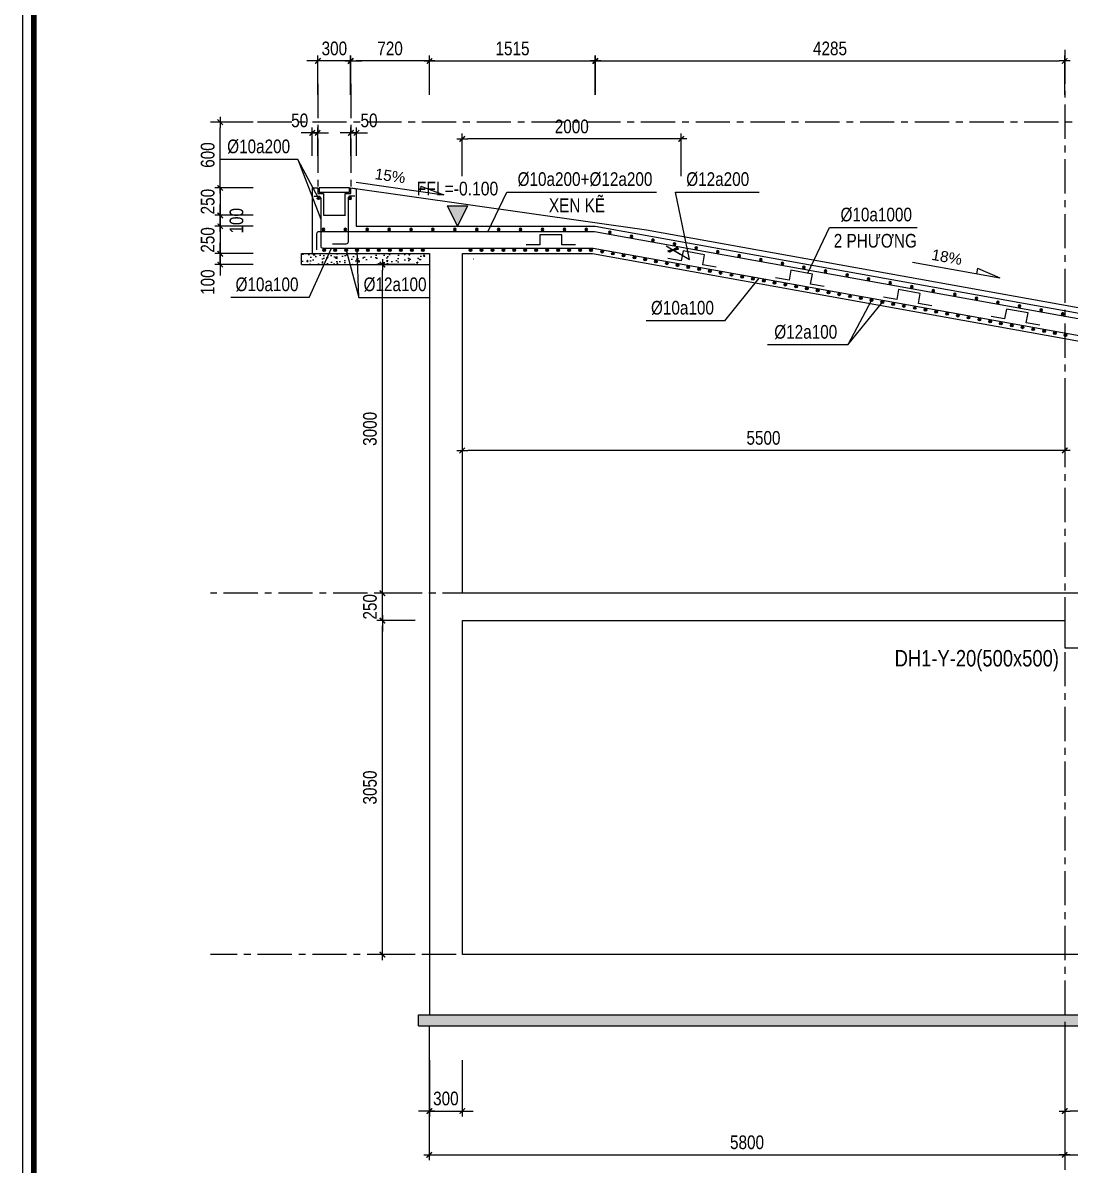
# Model space of a CAD drawing. Header units: millimetres. Extents: x 0 to 168200, y 0 to 59400.
# Drawn here: x 1500 to 20623, y 10943 to 31804 of the extents above; entities that cross this region are included whole.
import ezdxf
from ezdxf.enums import TextEntityAlignment as Align

# ---------------------------------------------------------------- set-up
doc = ezdxf.new("R2010")
doc.units = ezdxf.units.MM
doc.header["$LTSCALE"] = 100
doc.header["$PDSIZE"] = 5
doc.linetypes.add('$0$CENTER', pattern=[2, 1.25, -0.25, 0.25, -0.25])
for name, color, linetype in [('$0$12PM. GRID', 8, '$0$CENTER'), ('01PM. TEXT A', 3, 'Continuous'), ('02PM. TEXT B', 4, 'Continuous'), ('04PM. THIN', 7, 'Continuous'), ('05PM. FRAME', 4, 'Continuous'), ('07PM. WACO', 6, 'Continuous'), ('11PM. DIM', 2, 'Continuous'), ('13PM. HATCH', 8, 'Continuous'), ('6', 6, 'Continuous'), ('CHU_B', 4, 'Continuous')]:
    doc.layers.add(name, color=color, linetype=linetype)
doc.styles.add('[PMDC2013]STYLE', font='arial.ttf', dxfattribs={"width": 0.8})
doc.styles.add('A8-Chi tiet ramp doc$0$Arial_C', font='arial.ttf')
doc.styles.add('A8-Chi tiet ramp doc$0$CHI TIET RAMP DOC$0$VNI-HelveC', font='VHELVCN_0.TTF')
doc.dimstyles.new('50', dxfattribs={"dimscale": 0, "dimtxt": 250, "dimasz": 100, "dimexe": 100, "dimexo": 0, "dimgap": 100, "dimtad": 1, "dimdec": 0, "dimlfac": 0.5, "dimzin": 12, "dimdsep": 46, "dimtxsty": '[PMDC2013]STYLE', "dimblk": 'TICK', "dimcen": -100, "dimclrd": 2, "dimclre": 2, "dimclrt": 4, "dimadec": 0, "dimazin": 3, "dimtfac": 1, "dimtdec": 0, "dimtix": 1, "dimtmove": 2, "dimatfit": 3, "dimldrblk": 'TICK', "dimfxl": 1, "dimtolj": 1, "dimlwd": -1, "dimlwe": -1, "dimarcsym": 0})

# ---------------------------------------------------------------- blocks, each defined once
blk = doc.blocks.new('CHG_XX_Khung ten')
blk.add_lwpolyline([(15, 579), (826, 579), (826, 15), (15, 15)], close=True)
at = {"color": 4, "linetype": 'Continuous', "const_width": 1}
blk.add_lwpolyline([(17, 577), (824, 577), (824, 17), (17, 17)], close=True, dxfattribs=at)
blk = doc.blocks.new('A8-Chi tiet ramp doc$0$CHI TIET RAMP DOC$0$Text ES3')
at = {"linetype": 'ByBlock', "lineweight": -2}
blk.add_hatch(color=0, dxfattribs=at).paths.add_polyline_path([(1.5, 3), (-1.5, 3), (0, 0)])
at = {"color": 0, "linetype": 'ByBlock', "lineweight": -2}
for p, q in [((-1.5, 3), (1.5, 3)), ((-1.5, 3), (0, 0)), ((0, 0), (1.5, 3))]:
    blk.add_line(p, q, dxfattribs=at)
at = {"color": 0, "linetype": 'ByBlock', "lineweight": -2, "style": 'A8-Chi tiet ramp doc$0$CHI TIET RAMP DOC$0$VNI-HelveC'}
for tag, p in [('TEXT1', (0, 12.5)), ('TEXT2', (0, 9)), ('TEXT3', (0, 5.5))]:
    blk.add_attdef(tag, text='', height=2, dxfattribs=at).set_placement(p, align=Align.MIDDLE_CENTER)
blk = doc.blocks.new('TICK')
at = {"color": 0, "linetype": 'ByBlock'}
blk.add_line((1, 0), (-1, 0), dxfattribs=at)
at = {"color": 7, "linetype": 'ByBlock', "const_width": 0.25}
blk.add_lwpolyline([(-0.5, -0.5), (0.5, 0.5)], dxfattribs=at)
blk = doc.blocks.new('*D278')
at = {"layer": '11PM. DIM', "color": 2, "transparency": 16777216}
for p, q in [((8922, 13489), (8922, 11031)), ((20523, 13489), (20523, 11031)), ((9022, 11131), (20423, 11131))]:
    blk.add_line(p, q, dxfattribs=at)
at = {"layer": 'Defpoints', "color": 0, "transparency": 16777216}
for p in [(8922, 13489), (20523, 13489), (20523, 11131)]:
    blk.add_point(p, dxfattribs=at)
at = {"layer": '11PM. DIM', "color": 2, "transparency": 16777216, "xscale": 100, "yscale": 100, "zscale": 100, "rotation": 180}
blk.add_blockref('TICK', (8922, 11131), dxfattribs=at)
at = {"layer": '11PM. DIM', "color": 2, "transparency": 16777216, "xscale": 100, "yscale": 100, "zscale": 100}
blk.add_blockref('TICK', (20523, 11131), dxfattribs=at)
at = {"layer": '11PM. DIM', "color": 4, "transparency": 16777216, "insert": (14723, 11359), "char_height": 250, "attachment_point": 5, "style": '[PMDC2013]STYLE'}
blk.add_mtext('\\A1;5800', dxfattribs=at)
blk = doc.blocks.new('*D279')
at = {"layer": '11PM. DIM', "color": 2, "transparency": 16777216}
for p, q in [((20523, 13489), (20523, 11031)), ((33323, 13489), (33323, 11031)), ((20623, 11131), (33223, 11131))]:
    blk.add_line(p, q, dxfattribs=at)
at = {"layer": 'Defpoints', "color": 0, "transparency": 16777216}
for p in [(20523, 13489), (33323, 13489), (33323, 11131)]:
    blk.add_point(p, dxfattribs=at)
at = {"layer": '11PM. DIM', "color": 2, "transparency": 16777216, "xscale": 100, "yscale": 100, "zscale": 100, "rotation": 180}
blk.add_blockref('TICK', (20523, 11131), dxfattribs=at)
at = {"layer": '11PM. DIM', "color": 2, "transparency": 16777216, "xscale": 100, "yscale": 100, "zscale": 100}
blk.add_blockref('TICK', (33323, 11131), dxfattribs=at)
at = {"layer": '11PM. DIM', "color": 4, "transparency": 16777216, "insert": (26923, 11359), "char_height": 250, "attachment_point": 5, "style": '[PMDC2013]STYLE'}
blk.add_mtext('\\A1;6400', dxfattribs=at)
blk = doc.blocks.new('A8-Chi tiet ramp doc$0$HTT-Slope')
at = {"color": 251}
for p, q in [((2.74, 0), (18.91, 0)), ((14.57, 1), (18.91, 0)), ((14.57, 1), (14.57, 0))]:
    blk.add_line(p, q, dxfattribs=at)
at = {"color": 0, "linetype": 'ByBlock', "lineweight": -2, "style": 'A8-Chi tiet ramp doc$0$Arial_C'}
blk.add_attdef('SLOPE', text='', height=2, dxfattribs=at).set_placement((8.74, 2.05), align=Align.MIDDLE_CENTER)
blk = doc.blocks.new('*D281')
at = {"layer": '11PM. DIM', "color": 2, "transparency": 16777216}
for p, q in [((7484, 30490), (7484, 31207)), ((8825, 31107), (7584, 31107)), ((8925, 30490), (8925, 31207))]:
    blk.add_line(p, q, dxfattribs=at)
at = {"layer": 'Defpoints', "color": 0, "transparency": 16777216}
for p in [(7484, 31107), (7484, 30490), (8925, 30490)]:
    blk.add_point(p, dxfattribs=at)
at = {"layer": '11PM. DIM', "color": 2, "transparency": 16777216, "xscale": 100, "yscale": 100, "zscale": 100, "rotation": 180}
blk.add_blockref('TICK', (7484, 31107), dxfattribs=at)
at = {"layer": '11PM. DIM', "color": 2, "transparency": 16777216, "xscale": 100, "yscale": 100, "zscale": 100}
blk.add_blockref('TICK', (8925, 31107), dxfattribs=at)
at = {"layer": '11PM. DIM', "color": 4, "transparency": 16777216, "insert": (8205, 31335), "char_height": 250, "attachment_point": 5, "style": '[PMDC2013]STYLE'}
blk.add_mtext('\\A1;720', dxfattribs=at)
blk = doc.blocks.new('*D282')
at = {"layer": '11PM. DIM', "color": 2, "transparency": 16777216}
for p, q in [((6788, 31107), (6688, 31107)), ((6888, 30490), (6888, 31207)), ((7488, 31107), (6888, 31107)), ((7488, 30490), (7488, 31207)), ((7588, 31107), (7688, 31107))]:
    blk.add_line(p, q, dxfattribs=at)
at = {"layer": 'Defpoints', "color": 0, "transparency": 16777216}
for p in [(6888, 31107), (6888, 30490), (7488, 30490)]:
    blk.add_point(p, dxfattribs=at)
at = {"layer": '11PM. DIM', "color": 2, "transparency": 16777216, "xscale": 100, "yscale": 100, "zscale": 100}
blk.add_blockref('TICK', (6888, 31107), dxfattribs=at)
at = {"layer": '11PM. DIM', "color": 2, "transparency": 16777216, "xscale": 100, "yscale": 100, "zscale": 100, "rotation": 180}
blk.add_blockref('TICK', (7488, 31107), dxfattribs=at)
at = {"layer": '11PM. DIM', "color": 4, "transparency": 16777216, "insert": (7188, 31335), "char_height": 250, "attachment_point": 5, "style": '[PMDC2013]STYLE'}
blk.add_mtext('\\A1;300', dxfattribs=at)
blk = doc.blocks.new('*D283')
at = {"layer": '11PM. DIM', "color": 2, "transparency": 16777216}
for p, q in [((9523, 24837), (9523, 23895)), ((20523, 24738), (20523, 23895)), ((20423, 23995), (9623, 23995))]:
    blk.add_line(p, q, dxfattribs=at)
at = {"layer": 'Defpoints', "color": 0, "transparency": 16777216}
for p in [(9523, 24837), (20523, 24738), (9523, 23995)]:
    blk.add_point(p, dxfattribs=at)
at = {"layer": '11PM. DIM', "color": 2, "transparency": 16777216, "xscale": 100, "yscale": 100, "zscale": 100, "rotation": 180}
blk.add_blockref('TICK', (9523, 23995), dxfattribs=at)
at = {"layer": '11PM. DIM', "color": 2, "transparency": 16777216, "xscale": 100, "yscale": 100, "zscale": 100}
blk.add_blockref('TICK', (20523, 23995), dxfattribs=at)
at = {"layer": '11PM. DIM', "color": 4, "transparency": 16777216, "insert": (15023, 24223), "char_height": 250, "attachment_point": 5, "style": '[PMDC2013]STYLE'}
blk.add_mtext('\\A1;5500', dxfattribs=at)
blk = doc.blocks.new('*D291')
at = {"layer": '11PM. DIM', "color": 2, "transparency": 16777216}
for p, q in [((8665, 20889), (7965, 20889)), ((8065, 14889), (8065, 20789)), ((8665, 14789), (7965, 14789))]:
    blk.add_line(p, q, dxfattribs=at)
at = {"layer": 'Defpoints', "color": 0, "transparency": 16777216}
for p in [(8065, 20889), (8665, 20889), (8665, 14789)]:
    blk.add_point(p, dxfattribs=at)
at = {"layer": '11PM. DIM', "color": 2, "transparency": 16777216, "xscale": 100, "yscale": 100, "zscale": 100}
for p, rotation in [((8065, 20889), 90), ((8065, 14789), 270)]:
    blk.add_blockref('TICK', p, dxfattribs=dict(at, rotation=rotation))
at = {"layer": '11PM. DIM', "color": 4, "transparency": 16777216, "insert": (7838, 17839), "char_height": 250, "attachment_point": 5, "rotation": 90, "style": '[PMDC2013]STYLE'}
blk.add_mtext('\\A1;3050', dxfattribs=at)
blk = doc.blocks.new('*D292')
at = {"layer": '11PM. DIM', "color": 2, "transparency": 16777216}
for p, q in [((8065, 21489), (8065, 21589)), ((8665, 21389), (7965, 21389)), ((8065, 20889), (8065, 21389)), ((8665, 20889), (7965, 20889)), ((8065, 20789), (8065, 20689))]:
    blk.add_line(p, q, dxfattribs=at)
at = {"layer": 'Defpoints', "color": 0, "transparency": 16777216}
for p in [(8065, 21389), (8665, 21389), (8665, 20889)]:
    blk.add_point(p, dxfattribs=at)
at = {"layer": '11PM. DIM', "color": 2, "transparency": 16777216, "xscale": 100, "yscale": 100, "zscale": 100}
for p, rotation in [((8065, 21389), 270), ((8065, 20889), 90)]:
    blk.add_blockref('TICK', p, dxfattribs=dict(at, rotation=rotation))
at = {"layer": '11PM. DIM', "color": 4, "transparency": 16777216, "insert": (7838, 21139), "char_height": 250, "attachment_point": 5, "rotation": 90, "style": '[PMDC2013]STYLE'}
blk.add_mtext('\\A1;250', dxfattribs=at)
blk = doc.blocks.new('*D293')
at = {"layer": '11PM. DIM', "color": 2, "transparency": 16777216}
for p, q in [((8665, 27389), (7965, 27389)), ((8065, 21489), (8065, 27289)), ((8665, 21389), (7965, 21389))]:
    blk.add_line(p, q, dxfattribs=at)
at = {"layer": 'Defpoints', "color": 0, "transparency": 16777216}
for p in [(8065, 27389), (8665, 27389), (8665, 21389)]:
    blk.add_point(p, dxfattribs=at)
at = {"layer": '11PM. DIM', "color": 2, "transparency": 16777216, "xscale": 100, "yscale": 100, "zscale": 100}
for p, rotation in [((8065, 27389), 90), ((8065, 21389), 270)]:
    blk.add_blockref('TICK', p, dxfattribs=dict(at, rotation=rotation))
at = {"layer": '11PM. DIM', "color": 4, "transparency": 16777216, "insert": (7838, 24389), "char_height": 250, "attachment_point": 5, "rotation": 90, "style": '[PMDC2013]STYLE'}
blk.add_mtext('\\A1;3000', dxfattribs=at)
blk = doc.blocks.new('*D298')
at = {"layer": '11PM. DIM', "color": 2, "transparency": 16777216}
for p, q in [((20524, 13489), (20524, 11831)), ((21523, 13489), (21523, 11831)), ((21423, 11931), (20624, 11931))]:
    blk.add_line(p, q, dxfattribs=at)
at = {"layer": 'Defpoints', "color": 0, "transparency": 16777216}
for p in [(20524, 13489), (21523, 13489), (20524, 11931)]:
    blk.add_point(p, dxfattribs=at)
at = {"layer": '11PM. DIM', "color": 2, "transparency": 16777216, "xscale": 100, "yscale": 100, "zscale": 100, "rotation": 180}
blk.add_blockref('TICK', (20524, 11931), dxfattribs=at)
at = {"layer": '11PM. DIM', "color": 2, "transparency": 16777216, "xscale": 100, "yscale": 100, "zscale": 100}
blk.add_blockref('TICK', (21523, 11931), dxfattribs=at)
at = {"layer": '11PM. DIM', "color": 4, "transparency": 16777216, "insert": (21023, 12159), "char_height": 250, "attachment_point": 5, "style": '[PMDC2013]STYLE'}
blk.add_mtext('\\A1;500', dxfattribs=at)
blk = doc.blocks.new('*D299')
at = {"layer": '11PM. DIM', "color": 2, "transparency": 16777216}
for p, q in [((8924, 12862), (8924, 11831)), ((9524, 12862), (9524, 11831)), ((8824, 11931), (8724, 11931)), ((8924, 11931), (9524, 11931)), ((9624, 11931), (9724, 11931))]:
    blk.add_line(p, q, dxfattribs=at)
at = {"layer": 'Defpoints', "color": 0, "transparency": 16777216}
for p in [(8924, 12862), (9524, 12862), (9524, 11931)]:
    blk.add_point(p, dxfattribs=at)
at = {"layer": '11PM. DIM', "color": 2, "transparency": 16777216, "xscale": 100, "yscale": 100, "zscale": 100}
blk.add_blockref('TICK', (8924, 11931), dxfattribs=at)
at = {"layer": '11PM. DIM', "color": 2, "transparency": 16777216, "xscale": 100, "yscale": 100, "zscale": 100, "rotation": 180}
blk.add_blockref('TICK', (9524, 11931), dxfattribs=at)
at = {"layer": '11PM. DIM', "color": 4, "transparency": 16777216, "insert": (9224, 12159), "char_height": 250, "attachment_point": 5, "style": '[PMDC2013]STYLE'}
blk.add_mtext('\\A1;300', dxfattribs=at)
blk = doc.blocks.new('CHAM THEP')
at = {"layer": '04PM. THIN'}
h = blk.add_hatch(color=256, dxfattribs=at)
edge = h.paths.add_edge_path()
edge.add_arc((0, 0), 12.3, 0, 360)
blk.add_circle((0, 0), 12.3, dxfattribs=at)
blk = doc.blocks.new('*U116')
for p in [(0, 0), (100, 0), (200, 0), (300, 0), (400, 0), (500, 0), (600, 0), (700, 0), (800, 0), (900, 0), (1000, 0), (1100, 0), (1200, 0), (1300, 0), (1400, 0), (1500, 0), (1600, 0), (1700, 0), (1800, 0), (1900, 0), (2000, 0), (2100, 0), (2200, 0), (2300, 0), (2400, 0), (2500, 0), (2600, 0), (2700, 0), (2800, 0), (2900, 0), (3000, 0), (3100, 0), (3200, 0), (3300, 0), (3400, 0), (3500, 0), (3600, 0), (3700, 0), (3800, 0), (3900, 0), (4000, 0), (4100, 0), (4200, 0), (4300, 0)]:
    blk.add_blockref('CHAM THEP', p)
blk = doc.blocks.new('*U117')
for p in [(0, 0), (200, 0), (400, 0), (600, 0), (800, 0), (1000, 0), (1200, 0), (1400, 0), (1600, 0), (1800, 0), (2000, 0), (2200, 0), (2400, 0), (2600, 0), (2800, 0), (3000, 0), (3200, 0), (3400, 0), (3600, 0), (3800, 0), (4000, 0), (4200, 0)]:
    blk.add_blockref('CHAM THEP', p)
blk = doc.blocks.new('*U44')
at = {"layer": '6'}
blk.add_lwpolyline([(1150, 0), (900, 0), (900, 184), (500, 184), (500, 0), (250, 0)], dxfattribs=at)
blk = doc.blocks.new('*U119')
for p in [(0, 0), (100, 0), (200, 0), (300, 0), (400, 0), (500, 0), (600, 0), (700, 0), (800, 0), (900, 0)]:
    blk.add_blockref('CHAM THEP', p)
blk = doc.blocks.new('*U120')
for p in [(0, 0), (200, 0), (400, 0), (600, 0), (800, 0), (1000, 0), (1200, 0), (1400, 0), (1600, 0), (1800, 0), (2000, 0), (2200, 0), (2400, 0)]:
    blk.add_blockref('CHAM THEP', p)
blk = doc.blocks.new('*U48')
blk.add_blockref('CHAM THEP', (0, 0))
blk = doc.blocks.new('*D302')
at = {"layer": '11PM. DIM', "color": 2, "transparency": 16777216}
for p, q in [((5104, 28389), (5104, 28489)), ((5704, 28289), (5004, 28289)), ((5104, 28089), (5104, 28289)), ((5704, 28089), (5004, 28089)), ((5104, 27989), (5104, 27889))]:
    blk.add_line(p, q, dxfattribs=at)
at = {"layer": 'Defpoints', "color": 0, "transparency": 16777216}
for p in [(5104, 28289), (5704, 28289), (5704, 28089)]:
    blk.add_point(p, dxfattribs=at)
at = {"layer": '11PM. DIM', "color": 2, "transparency": 16777216, "xscale": 100, "yscale": 100, "zscale": 100}
for p, rotation in [((5104, 28289), 270), ((5104, 28089), 90)]:
    blk.add_blockref('TICK', p, dxfattribs=dict(at, rotation=rotation))
at = {"layer": '11PM. DIM', "color": 4, "transparency": 16777216, "insert": (5402, 28189), "char_height": 250, "attachment_point": 5, "rotation": 90, "style": '[PMDC2013]STYLE'}
blk.add_mtext('\\A1;100', dxfattribs=at)
blk = doc.blocks.new('*D303')
at = {"layer": '11PM. DIM', "color": 2, "transparency": 16777216}
for p, q in [((5704, 28789), (5004, 28789)), ((5104, 28889), (5104, 28989)), ((5104, 28789), (5104, 28289)), ((5704, 28289), (5004, 28289)), ((5104, 28189), (5104, 28089))]:
    blk.add_line(p, q, dxfattribs=at)
at = {"layer": 'Defpoints', "color": 0, "transparency": 16777216}
for p in [(5704, 28789), (5104, 28289), (5704, 28289)]:
    blk.add_point(p, dxfattribs=at)
at = {"layer": '11PM. DIM', "color": 2, "transparency": 16777216, "xscale": 100, "yscale": 100, "zscale": 100}
for p, rotation in [((5104, 28789), 270), ((5104, 28289), 90)]:
    blk.add_blockref('TICK', p, dxfattribs=dict(at, rotation=rotation))
at = {"layer": '11PM. DIM', "color": 4, "transparency": 16777216, "insert": (4876, 28539), "char_height": 250, "attachment_point": 5, "rotation": 90, "style": '[PMDC2013]STYLE'}
blk.add_mtext('\\A1;250', dxfattribs=at)
blk = doc.blocks.new('*D304')
at = {"layer": '11PM. DIM', "color": 2, "transparency": 16777216}
for p, q in [((6784, 29376), (6784, 29894)), ((6884, 29376), (6884, 29894)), ((6684, 29794), (6584, 29794)), ((6884, 29794), (6784, 29794)), ((6984, 29794), (7084, 29794))]:
    blk.add_line(p, q, dxfattribs=at)
at = {"layer": 'Defpoints', "color": 0, "transparency": 16777216}
for p in [(6784, 29794), (6784, 29376), (6884, 29376)]:
    blk.add_point(p, dxfattribs=at)
at = {"layer": '11PM. DIM', "color": 2, "transparency": 16777216, "xscale": 100, "yscale": 100, "zscale": 100}
blk.add_blockref('TICK', (6784, 29794), dxfattribs=at)
at = {"layer": '11PM. DIM', "color": 2, "transparency": 16777216, "xscale": 100, "yscale": 100, "zscale": 100, "rotation": 180}
blk.add_blockref('TICK', (6884, 29794), dxfattribs=at)
at = {"layer": '11PM. DIM', "color": 4, "transparency": 16777216, "insert": (6555, 30021), "char_height": 250, "attachment_point": 5, "style": '[PMDC2013]STYLE'}
blk.add_mtext('\\A1;50', dxfattribs=at)
blk = doc.blocks.new('*D305')
at = {"layer": '11PM. DIM', "color": 2, "transparency": 16777216}
for p, q in [((9523, 29004), (9523, 29783)), ((13423, 29683), (9623, 29683)), ((13523, 29004), (13523, 29783))]:
    blk.add_line(p, q, dxfattribs=at)
at = {"layer": 'Defpoints', "color": 0, "transparency": 16777216}
for p in [(9523, 29683), (9523, 29004), (13523, 29004)]:
    blk.add_point(p, dxfattribs=at)
at = {"layer": '11PM. DIM', "color": 2, "transparency": 16777216, "xscale": 100, "yscale": 100, "zscale": 100, "rotation": 180}
blk.add_blockref('TICK', (9523, 29683), dxfattribs=at)
at = {"layer": '11PM. DIM', "color": 2, "transparency": 16777216, "xscale": 100, "yscale": 100, "zscale": 100}
blk.add_blockref('TICK', (13523, 29683), dxfattribs=at)
at = {"layer": '11PM. DIM', "color": 4, "transparency": 16777216, "insert": (11523, 29910), "char_height": 250, "attachment_point": 5, "style": '[PMDC2013]STYLE'}
blk.add_mtext('\\A1;2000', dxfattribs=at)
blk = doc.blocks.new('*U121')
for p in [(0, 0), (100, 0), (200, 0), (300, 0), (400, 0), (500, 0), (600, 0), (700, 0), (800, 0), (900, 0), (1000, 0), (1100, 0)]:
    blk.add_blockref('CHAM THEP', p)
blk = doc.blocks.new('*D309')
at = {"layer": '11PM. DIM', "color": 2, "transparency": 16777216}
for p, q in [((7491, 29376), (7491, 29894)), ((7591, 29376), (7591, 29894)), ((7391, 29794), (7291, 29794)), ((7491, 29794), (7591, 29794)), ((7691, 29794), (7791, 29794))]:
    blk.add_line(p, q, dxfattribs=at)
at = {"layer": 'Defpoints', "color": 0, "transparency": 16777216}
for p in [(7591, 29794), (7491, 29376), (7591, 29376)]:
    blk.add_point(p, dxfattribs=at)
at = {"layer": '11PM. DIM', "color": 2, "transparency": 16777216, "xscale": 100, "yscale": 100, "zscale": 100}
blk.add_blockref('TICK', (7491, 29794), dxfattribs=at)
at = {"layer": '11PM. DIM', "color": 2, "transparency": 16777216, "xscale": 100, "yscale": 100, "zscale": 100, "rotation": 180}
blk.add_blockref('TICK', (7591, 29794), dxfattribs=at)
at = {"layer": '11PM. DIM', "color": 4, "transparency": 16777216, "insert": (7821, 30021), "char_height": 250, "attachment_point": 5, "style": '[PMDC2013]STYLE'}
blk.add_mtext('\\A1;50', dxfattribs=at)
blk = doc.blocks.new('*D310')
at = {"layer": '11PM. DIM', "color": 2, "transparency": 16777216}
for p, q in [((5104, 28189), (5104, 28289)), ((5704, 28089), (5004, 28089)), ((5104, 28089), (5104, 27589)), ((5704, 27589), (5004, 27589)), ((5104, 27489), (5104, 27389))]:
    blk.add_line(p, q, dxfattribs=at)
at = {"layer": 'Defpoints', "color": 0, "transparency": 16777216}
for p in [(5704, 28089), (5104, 27589), (5704, 27589)]:
    blk.add_point(p, dxfattribs=at)
at = {"layer": '11PM. DIM', "color": 2, "transparency": 16777216, "xscale": 100, "yscale": 100, "zscale": 100}
for p, rotation in [((5104, 28089), 270), ((5104, 27589), 90)]:
    blk.add_blockref('TICK', p, dxfattribs=dict(at, rotation=rotation))
at = {"layer": '11PM. DIM', "color": 4, "transparency": 16777216, "insert": (4876, 27839), "char_height": 250, "attachment_point": 5, "rotation": 90, "style": '[PMDC2013]STYLE'}
blk.add_mtext('\\A1;250', dxfattribs=at)
blk = doc.blocks.new('*D311')
at = {"layer": '11PM. DIM', "color": 2, "transparency": 16777216}
for p, q in [((5104, 27689), (5104, 27789)), ((5704, 27589), (5004, 27589)), ((5104, 27389), (5104, 27589)), ((5704, 27389), (5004, 27389)), ((5104, 27289), (5104, 27189))]:
    blk.add_line(p, q, dxfattribs=at)
at = {"layer": 'Defpoints', "color": 0, "transparency": 16777216}
for p in [(5104, 27589), (5704, 27589), (5704, 27389)]:
    blk.add_point(p, dxfattribs=at)
at = {"layer": '11PM. DIM', "color": 2, "transparency": 16777216, "xscale": 100, "yscale": 100, "zscale": 100}
for p, rotation in [((5104, 27589), 270), ((5104, 27389), 90)]:
    blk.add_blockref('TICK', p, dxfattribs=dict(at, rotation=rotation))
at = {"layer": '11PM. DIM', "color": 4, "transparency": 16777216, "insert": (4876, 27068), "char_height": 250, "attachment_point": 5, "rotation": 90, "style": '[PMDC2013]STYLE'}
blk.add_mtext('\\A1;100', dxfattribs=at)
blk = doc.blocks.new('*D312')
at = {"layer": '11PM. DIM', "color": 2, "transparency": 16777216}
for p, q in [((5704, 29989), (5004, 29989)), ((5104, 28889), (5104, 29889)), ((5704, 28789), (5004, 28789))]:
    blk.add_line(p, q, dxfattribs=at)
at = {"layer": 'Defpoints', "color": 0, "transparency": 16777216}
for p in [(5104, 29989), (5704, 29989), (5704, 28789)]:
    blk.add_point(p, dxfattribs=at)
at = {"layer": '11PM. DIM', "color": 2, "transparency": 16777216, "xscale": 100, "yscale": 100, "zscale": 100}
for p, rotation in [((5104, 29989), 90), ((5104, 28789), 270)]:
    blk.add_blockref('TICK', p, dxfattribs=dict(at, rotation=rotation))
at = {"layer": '11PM. DIM', "color": 4, "transparency": 16777216, "insert": (4876, 29389), "char_height": 250, "attachment_point": 5, "rotation": 90, "style": '[PMDC2013]STYLE'}
blk.add_mtext('\\A1;600', dxfattribs=at)
blk = doc.blocks.new('*D313')
at = {"layer": '11PM. DIM', "color": 2, "transparency": 16777216}
for p, q in [((11952, 30490), (11952, 31207)), ((12052, 31107), (20423, 31107)), ((20523, 30490), (20523, 31207))]:
    blk.add_line(p, q, dxfattribs=at)
at = {"layer": 'Defpoints', "color": 0, "transparency": 16777216}
for p in [(20523, 31107), (11952, 30490), (20523, 30490)]:
    blk.add_point(p, dxfattribs=at)
at = {"layer": '11PM. DIM', "color": 2, "transparency": 16777216, "xscale": 100, "yscale": 100, "zscale": 100, "rotation": 180}
blk.add_blockref('TICK', (11952, 31107), dxfattribs=at)
at = {"layer": '11PM. DIM', "color": 2, "transparency": 16777216, "xscale": 100, "yscale": 100, "zscale": 100}
blk.add_blockref('TICK', (20523, 31107), dxfattribs=at)
at = {"layer": '11PM. DIM', "color": 4, "transparency": 16777216, "insert": (16238, 31335), "char_height": 250, "attachment_point": 5, "style": '[PMDC2013]STYLE'}
blk.add_mtext('\\A1;4285', dxfattribs=at)
blk = doc.blocks.new('*D314')
at = {"layer": '11PM. DIM', "color": 2, "transparency": 16777216}
for p, q in [((8925, 30490), (8925, 31207)), ((9025, 31107), (11856, 31107)), ((11956, 30490), (11956, 31207))]:
    blk.add_line(p, q, dxfattribs=at)
at = {"layer": 'Defpoints', "color": 0, "transparency": 16777216}
for p in [(11956, 31107), (8925, 30490), (11956, 30490)]:
    blk.add_point(p, dxfattribs=at)
at = {"layer": '11PM. DIM', "color": 2, "transparency": 16777216, "xscale": 100, "yscale": 100, "zscale": 100, "rotation": 180}
blk.add_blockref('TICK', (8925, 31107), dxfattribs=at)
at = {"layer": '11PM. DIM', "color": 2, "transparency": 16777216, "xscale": 100, "yscale": 100, "zscale": 100}
blk.add_blockref('TICK', (11956, 31107), dxfattribs=at)
at = {"layer": '11PM. DIM', "color": 4, "transparency": 16777216, "insert": (10441, 31335), "char_height": 250, "attachment_point": 5, "style": '[PMDC2013]STYLE'}
blk.add_mtext('\\A1;1515', dxfattribs=at)

msp = doc.modelspace()

# ---------------------------------------------------------------- block references
at = {"layer": '04PM. THIN', "xscale": 100, "yscale": 100, "zscale": 100}
msp.add_blockref('CHG_XX_Khung ten', (0, 0), dxfattribs=at)

# ---------------------------------------------------------------- next in the draw order: hatches: boundary and pattern name
at = {"layer": '13PM. HATCH'}
h = msp.add_hatch(dxfattribs=at)
h.set_pattern_fill('AR-CONC', color=256, scale=1.5, style=0)
h.set_pattern_definition([(50, (-526725.63, -16394.06), (273.277, -23.90863), [28.575, -314.325]), (355, (-526725.63, -16394.06), (-52.86513, 286.58527), [22.86, -251.46088]), (100.451445, (-526702.85, -16396.05), (220.41187, 262.67663), [24.28501, -267.13537]), (46.1842, (-526725.63, -16317.86), (406.61856, -63.0635), [42.8625, -471.4875]), (96.63556, (-526691.74, -16323.1), (356.1062, 371.1392), [36.42753, -400.7034]), (351.18415, (-526725.63, -16317.86), (356.1062, 371.1392), [34.28995, -377.1896]), (21, (-526687.53, -16336.91), (227.42159, -153.3978), [28.575, -314.325]), (326, (-526687.53, -16336.9), (92.70304, 276.28195), [22.86, -251.46]), (71.451445, (-526668.58, -16349.7), (320.12463, 122.88415), [24.28501, -267.1349]), (37.5, (-526725.63, -16394.06), (4.632905, 126.832558), [0, -248.412, 0, -255.27, 0, -252.4125]), (7.5, (-526725.63, -16394.06), (100.229494, 150.270862), [0, -145.542, 0, -242.697, 0, -96.2025]), (327.5, (-526810.59, -16394.06), (203.385893, -8.593116), [0, -95.25, 0, -297.18, 0, -394.335]), (317.5, (-526848.69, -16394.06), (222.19377, 38.139737), [0, -123.825, 0, -197.358, 0, -280.035])])
h.paths.add_polyline_path([(8925.2, 27389.4), (8925.2, 27589.4), (6588.3, 27589.4), (6588.3, 27389.4)])
h = msp.add_hatch(dxfattribs=at)
h.set_pattern_fill('AR-CONC', color=256, scale=1.5, style=0)
h.set_pattern_definition([(50, (-527325.63, -16594.06), (273.277, -23.90863), [28.575, -314.325]), (355, (-527325.63, -16594.06), (-52.86513, 286.58527), [22.86, -251.46088]), (100.451445, (-527302.85, -16596.05), (220.41187, 262.67663), [24.28501, -267.13537]), (46.1842, (-527325.63, -16517.86), (406.61856, -63.0635), [42.8625, -471.4875]), (96.63556, (-527291.74, -16523.1), (356.1062, 371.1392), [36.42753, -400.7034]), (351.18415, (-527325.63, -16517.86), (356.1062, 371.1392), [34.28995, -377.1896]), (21, (-527287.53, -16536.91), (227.42159, -153.3978), [28.575, -314.325]), (326, (-527287.53, -16536.9), (92.70304, 276.28195), [22.86, -251.46]), (71.451445, (-527268.58, -16549.7), (320.12463, 122.88415), [24.28501, -267.1349]), (37.5, (-527325.63, -16594.06), (4.632905, 126.832558), [0, -248.412, 0, -255.27, 0, -252.4125]), (7.5, (-527325.63, -16594.06), (100.229494, 150.270862), [0, -145.542, 0, -242.697, 0, -96.2025]), (327.5, (-527410.59, -16594.06), (203.385893, -8.593116), [0, -95.25, 0, -297.18, 0, -394.335]), (317.5, (-527448.69, -16594.06), (222.19377, 38.139737), [0, -123.825, 0, -197.358, 0, -280.035])])
h.paths.add_polyline_path([(59790.5, 13689.4), (8725.2, 13689.4), (8725.2, 13489.4), (59790.5, 13489.4)])

# ---------------------------------------------------------------- next in the draw order: linework, layer by layer
at = {"layer": '$0$12PM. GRID', "linetype": '$0$CENTER', "ltscale": 5}
for p, q in [((20523, 31312.8), (20523, 10855)), ((6888.3, 30689.4), (6888.3, 28789.4)), ((7488.3, 30689.4), (7488.3, 28789.4)), ((61411.4, 29989.4), (4926.1, 29989.4)), ((59790.5, 21389.4), (4926.1, 21389.4)), ((61411.4, 14789.4), (4926.1, 14789.4))]:
    msp.add_line(p, q, dxfattribs=at)
at = {"layer": '04PM. THIN'}
for p, q in [((6522, 29308), (5088.3, 29308)), ((6897.3, 28599.4), (6522, 29308)), ((6522, 29308), (6938.3, 28219.8)), ((9989.5, 27989.4), (10335, 28710.3)), ((10335, 28710.3), (13068.3, 28710.3)), ((13414.8, 28710.3), (14942.7, 28710.3)), ((15831.5, 27230.1), (16230.9, 28063.4)), ((16230.9, 28063.4), (17831.9, 28063.4)), ((6729.5, 26788.8), (7133.5, 27689.4)), ((7401.6, 27651.1), (7636, 26788.8)), ((7636, 26788.8), (7601.6, 27651.1)), ((14315.2, 26361.5), (14942.7, 27144)), ((6729.5, 26788.8), (5295.7, 26788.8)), ((7636, 26788.8), (8918.8, 26788.8)), ((16997, 26738.8), (16566.4, 25920.9)), ((16566.4, 25920.9), (17193.8, 26703.3)), ((14315.2, 26361.5), (12881.5, 26361.5)), ((16566.4, 25920.9), (15098.5, 25920.9))]:
    msp.add_line(p, q, dxfattribs=at)
at = {"layer": '05PM. FRAME'}
for p, q in [((6788.3, 27589.4), (6788.3, 28789.4)), ((6788.3, 28789.4), (6888.3, 28789.4)), ((6888.3, 28789.4), (6888.3, 28689.4)), ((7488.3, 28689.4), (7488.3, 28789.4)), ((7488.3, 28789.4), (7588.3, 28773.4)), ((6888.3, 28689.4), (6988.3, 28689.4)), ((6988.3, 28689.4), (6988.3, 28289.4)), ((7388.3, 28289.4), (7388.3, 28689.4)), ((7388.3, 28689.4), (7488.3, 28689.4)), ((7588.3, 28773.4), (7588.3, 28089.4)), ((6990.1, 28289.4), (7390.1, 28289.4)), ((7588.3, 28089.4), (11947.1, 28089.4)), ((11947.1, 28089.4), (46388.8, 21891.7)), ((21523, 21389.4), (9525.2, 21389.4)), ((9525.2, 14789.4), (9525.2, 20889.4)), ((9525.2, 20889.4), (20523, 20889.4)), ((20523, 20889.4), (20523, 20389.4)), ((20523, 20389.4), (21523, 20389.4)), ((53690.4, 14789.4), (9525.2, 14789.4))]:
    msp.add_line(p, q, dxfattribs=at)
for points in [[(6588.3, 27389.4), (6588.3, 27589.4), (6788.3, 27589.4)], [(6788.3, 27589.4), (8925.2, 27589.4), (8925.2, 13689.4), (9525.2, 13689.4)], [(9525.2, 21389.4), (9525.2, 27589.4), (11902.5, 27589.4), (46322.6, 21395.6)], [(6588.3, 27389.4), (8925.2, 27389.4)], [(8725.2, 13489.4), (8725.2, 13689.4), (8925.2, 13689.4)], [(8925.2, 13689.4), (59790.5, 13689.4)], [(8725.2, 13489.4), (59790.5, 13489.4)]]:
    msp.add_lwpolyline(points, dxfattribs=at)
at = {"layer": '07PM. WACO'}
for p, q in [((6978.3, 27689.4), (11911.4, 27689.4)), ((11911.4, 27689.4), (46336.5, 21494.7)), ((13461.2, 27715.4), (13309.5, 27610))]:
    msp.add_line(p, q, dxfattribs=at)
for points in [[(6813.8, 28639.4), (6898.3, 28639.4, -0.4142136), (6938.3, 28599.4), (6938.3, 27729.4)], [(7562.7, 28639.4), (7478.3, 28639.4, 0.4142136), (7438.3, 28599.4), (7438.3, 27804.4, -0.4142136), (7398.3, 27764.4), (7152.9, 27764.4)], [(54448, 20594.2), (54448, 21152.5, 0.251964), (54430, 21185.9), (54283.2, 21282.8, 0.1469164), (54261.2, 21289.4), (51373.6, 21289.4), (46378, 21792), (11938.2, 27989.4), (6903.3, 27989.4, 0.4142136), (6863.3, 27949.4), (6863.3, 27659.1)]]:
    msp.add_lwpolyline(points, format="xyb", dxfattribs=at)
for centre, start, end in [((6978.3, 27729.4), 180, 270), ((9724.5, 27449.4), 84.81551, 90)]:
    msp.add_arc(centre, 40, start, end, dxfattribs=at)
at = {"layer": '13PM. HATCH'}
msp.add_lwpolyline([(7462.8, 28789.4), (6912.8, 28789.4), (6912.8, 28712.6), (7462.8, 28712.6)], close=True, dxfattribs=at)
msp.add_lwpolyline([(7488.3, 28789.4), (12888.3, 28024.1), (46413.9, 21989.4)], dxfattribs=at)

# ---------------------------------------------------------------- next in the draw order: block references
at = {"layer": '04PM. THIN'}
ref = msp.add_blockref('A8-Chi tiet ramp doc$0$CHI TIET RAMP DOC$0$Text ES3', (9435.4, 28089.4), dxfattribs=dict(at, xscale=125, yscale=125, zscale=125))
ref.add_attrib('TEXT3', 'FFL=-0.100', dxfattribs={"layer": '0', "color": 0, "linetype": 'ByBlock', "lineweight": -2, "height": 250, "style": 'A8-Chi tiet ramp doc$0$CHI TIET RAMP DOC$0$VNI-HelveC'}).set_placement((9436.1, 28776.9), align=Align.MIDDLE_CENTER)
for name, p, xscale, yscale, zscale, rotation in [('*U48', (6898.3, 28599.4), 1.999999999999999, 1.999999999999999, 1.999999999999999, 180), ('*U48', (7478.3, 28599.4), -1.999999999999999, 1.999999999999999, 1.999999999999999, 180), ('*U120', (6988.1, 28027.8), -1.999999999999999, 1.999999999999999, 1.999999999999999, 180), ('*U117', (12218.9, 27974.5), -1.999999999999992, 1.999999999999992, 2, 169.7988620233481), ('*U116', (12076, 27624.3), 2, 2, 2, 349.7988620233513)]:
    msp.add_blockref(name, p, dxfattribs=dict(at, xscale=xscale, yscale=yscale, zscale=zscale, rotation=rotation))
at = {"layer": '04PM. THIN', "xscale": 1.999999999999999, "yscale": 1.999999999999999, "zscale": 1.999999999999999}
for name, p in [('*U119', (7001.6, 27651.1)), ('*U121', (9673.8, 27651.1))]:
    msp.add_blockref(name, p, dxfattribs=at)
at = {"layer": '11PM. DIM'}
for p, xscale, yscale, zscale, rotation, values in [((7313, 28932.3), 99.99999999999994, 99.99999999999994, 99.99999999999994, 351.7926223042979, {'SLOPE': '15%'}), ((17476.6, 27479.5), 100, 100, 100, 349.8322245125882, {'SLOPE': '18%'})]:
    msp.add_blockref('A8-Chi tiet ramp doc$0$HTT-Slope', p, dxfattribs=dict(at, xscale=xscale, yscale=yscale, zscale=zscale, rotation=rotation)).add_auto_attribs(values)
at = {"layer": 'CHU_B'}
msp.add_blockref('*U44', (10441.8, 27747.3), dxfattribs=at)
at = {"layer": 'CHU_B', "rotation": 349.7988620233512}
for p in [(13030, 27546.9), (14998.4, 27192.7), (16966.7, 26838.5), (18935.1, 26484.3)]:
    msp.add_blockref('*U44', p, dxfattribs=at)

# ---------------------------------------------------------------- next in the draw order: texts
at = {"layer": '01PM. TEXT A', "ltscale": 500, "style": '[PMDC2013]STYLE', "width": 0.8}
msp.add_text('DH1-Y-20(500x500)', height=300, dxfattribs=at).set_placement((17418.6, 20050.1))
at = {"layer": '02PM. TEXT B', "style": '[PMDC2013]STYLE', "width": 0.8}
for s, rotation, p in [('%%C10a200', 0.00019, (5230.8, 29422.9)), ('%%C10a200+%%C12a200', 359.99981, (10533.4, 28825.2)), ('%%C12a200', 359.99981, (13613.2, 28825.2)), ('XEN KẼ', 0.00019, (11106.1, 28346.2)), ('%%C10a1000', 359.99981, (16429.7, 28178.3)), ('2 PHƯƠNG', 0.00019, (16306.6, 27699.4)), ('%%C10a100', 0.00019, (5383.5, 26903.7)), ('%%C12a100', 359.99981, (7721.5, 26903.7)), ('%%C10a100', 0.00019, (12969.3, 26476.4)), ('%%C12a100', 0.00019, (15220.4, 26035.8))]:
    msp.add_text(s, height=250, rotation=rotation, dxfattribs=at).set_placement(p)

# ---------------------------------------------------------------- next in the draw order: dimensions: what is measured, and where the dimension line sits
at = {"layer": '11PM. DIM'}
for base, p1, p2, picture, middle in [((6888.3, 31107), (7488.3, 30490.4), (6888.3, 30490.4), '*D282', (7188.3, 31334.7)), ((7484.3, 31107), (8925.2, 30490.4), (7484.3, 30490.4), '*D281', (8204.7, 31334.6)), ((9523, 23995.4), (20523, 24738), (9523, 24836.7), '*D283', (15023, 24223.1)), ((20523, 11130.9), (8922.2, 13489.4), (20523, 13489.4), '*D278', (14722.6, 11358.5)), ((33323, 11130.9), (20523, 13489.4), (33323, 13489.4), '*D279', (26923, 11358.5)), ((9524.2, 11930.9), (8924.2, 12862), (9524.2, 12862), '*D299', (9224.2, 12158.6))]:
    dim = msp.add_linear_dim(base=base, p1=p1, p2=p2, dimstyle='50', override={"dimscale": 1}, dxfattribs=at)
    dim.commit()
    dim.dimension.update_dxf_attribs({"geometry": picture, "text_midpoint": middle})
for base, p1, p2, angle, picture, middle in [((11956.1, 31107), (8925.2, 30490.4), (11956.1, 30490.4), 180, '*D314', (10440.6, 31334.6)), ((20523, 31107), (11952.1, 30490.4), (20523, 30490.4), 180, '*D313', (16237.6, 31334.6)), ((5103.9, 29989.4), (5703.9, 28789.4), (5703.9, 29989.4), 90, '*D312', (4876.2, 29389.4)), ((9523, 29682.8), (13523, 29004.3), (9523, 29004.3), 180, '*D305', (11523, 29910.4)), ((5103.9, 28289.4), (5703.9, 28789.4), (5703.9, 28289.4), 270, '*D303', (4876.2, 28539.4)), ((5103.9, 27589.4), (5703.9, 28089.4), (5703.9, 27589.4), 270, '*D310', (4876.2, 27839.4)), ((8065.4, 27389.4), (8665.4, 21389.4), (8665.4, 27389.4), 90, '*D293', (7837.7, 24389.4)), ((8065.4, 21389.4), (8665.4, 20889.4), (8665.4, 21389.4), 90, '*D292', (7837.8, 21139.4)), ((8065.4, 20889.4), (8665.4, 14789.4), (8665.4, 20889.4), 90, '*D291', (7837.7, 17839.4)), ((20523.5, 11930.9), (21523, 13489.4), (20523.5, 13489.4), 180, '*D298', (21023.3, 12158.5))]:
    dim = msp.add_linear_dim(base=base, p1=p1, p2=p2, angle=angle, dimstyle='50', override={"dimscale": 1}, dxfattribs=at)
    dim.commit()
    dim.dimension.update_dxf_attribs({"geometry": picture, "text_midpoint": middle})
dim = msp.add_linear_dim(base=(6784.3, 29793.8), p1=(6884.3, 29376.3), p2=(6784.3, 29376.3), dimstyle='50', override={"dimscale": 1}, dxfattribs=at)
dim.commit()
dim.dimension.update_dxf_attribs({"geometry": '*D304', "text_midpoint": (6554.6, 30021.5), "dimtype": 160})
for base, p1, p2, angle, picture, middle in [((7591.3, 29793.8), (7491.3, 29376.3), (7591.3, 29376.3), 180, '*D309', (7820.9, 30021.5)), ((5103.9, 28289.4), (5703.9, 28089.4), (5703.9, 28289.4), 90, '*D302', (5402, 28189.4)), ((5103.9, 27589.4), (5703.9, 27389.4), (5703.9, 27589.4), 90, '*D311', (4876.2, 27068.1))]:
    dim = msp.add_linear_dim(base=base, p1=p1, p2=p2, angle=angle, dimstyle='50', override={"dimscale": 1}, dxfattribs=at)
    dim.commit()
    dim.dimension.update_dxf_attribs({"geometry": picture, "text_midpoint": middle, "dimtype": 160})

# ---------------------------------------------------------------- next in the draw order: leaders
at = {"layer": '04PM. THIN'}
msp.add_leader([(13375.6, 27655.9), (13673, 27479.1), (13414.8, 28710.3)], dimstyle='50', override={"dimscale": 1, "dimasz": 150, "dimtad": 0}, dxfattribs=at)

doc.saveas('drawing.dxf')
